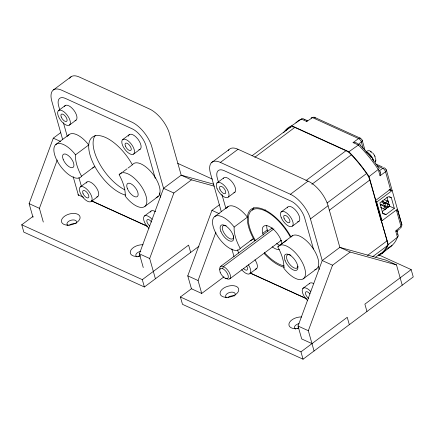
<?xml version="1.0" encoding="UTF-8"?>
<svg xmlns="http://www.w3.org/2000/svg" width="435" height="435" viewBox="0 0 435 435"><rect width="100%" height="100%" fill="white"/><g stroke="black" fill="none" stroke-linecap="round" stroke-linejoin="round"><path stroke-width="0.65" d="M375.4 162.217L375.813 160.216L375.65 158.291M375.579 161.369L375.813 160.216M33 217.364L29.118 203.645L53.298 138.151L60.78 132.566M43.293 222.051L39.411 208.327L57.257 160.004M143.262 267.547L139.379 253.822L163.56 188.333L181.194 175.169L213.835 184.222M155.409 278.77L149.678 258.51L173.859 193.015L191.492 179.856L214.341 186.191M223.965 276.845L201.72 293.446L191.427 288.758L187.773 275.85L211.954 210.355L219.436 204.771M201.72 293.446L198.066 280.531L215.907 232.208M222.66 268.629L223.427 266.552L273.925 228.864M311.982 343.628L301.689 338.941L298.035 326.027L322.215 260.538L339.849 247.374L386.198 260.228L396.497 264.915L402.228 285.175M314.059 350.974L308.328 330.714L332.514 265.219L350.142 252.061L396.497 264.915M399.58 228.989L396.965 231.137M381.979 253.518L391.054 246.161M379.445 254.682L378.287 255.622A78.452 35.974 53.3 0 0 388.292 244.552L397.438 237.222L395.649 230.898L400.999 226.417A3.143 1.789 -15.8 0 0 401.228 223.933M380.609 253.746L381.185 253.279M387.607 248.956L392.093 245.335M375.595 200.492L389.95 189.519L390.13 190.144L390.527 189.829L392.147 190.563L376.748 202.052L375.633 201.546L376.036 201.231L381.316 219.887L380.913 220.202L375.633 201.546M375.862 200.611L369.054 176.566L378.26 169.46A3.23 1.109 -25.9 0 0 378.504 167.676A74.847 34.321 53.3 0 0 372.306 159.036M53.44 89.909L71.074 76.75M58.6 110.495L65.212 105.558M69.421 125.101A9.091 4.171 53.3 0 0 64.233 112.034A9.091 4.171 53.3 0 0 58.377 116.254A9.091 4.171 53.3 0 0 69.421 125.101L76.033 120.163M55.772 144.556L69.002 134.687M92.568 168.051A20.521 9.412 53.3 0 0 94.781 166.339L81.552 176.208A20.521 9.412 53.3 0 1 62.134 168.28A20.521 9.412 53.3 0 1 55.495 144.817A20.521 9.412 53.3 0 1 75.505 154.833L88.729 144.964A20.521 9.412 53.3 0 0 68.246 135.502M122.752 139.521L129.364 134.589M198.947 246.275L144.387 286.991L23.827 232.127L21.75 224.781L33.185 216.244M80.361 186.909L86.973 181.971M133.572 154.131A9.091 4.171 53.3 0 0 128.385 141.065A9.091 4.171 53.3 0 0 122.529 145.285A9.091 4.171 53.3 0 0 133.572 154.131L140.184 149.194M119.152 174.701A20.521 9.412 53.3 0 1 138.575 182.624A20.521 9.412 53.3 0 1 145.214 206.092A20.521 9.412 53.3 0 1 125.198 196.071A35.474 16.269 53.3 0 0 119.152 174.701L121.8 172.728M122.855 171.934L127.085 168.78M128.146 167.986L132.376 164.827A20.521 9.412 53.3 0 1 153.544 175A20.521 9.412 53.3 0 1 156.116 197.452M91.181 201.514A9.091 4.171 53.3 0 0 85.994 188.447A9.091 4.171 53.3 0 0 80.138 192.672A9.091 4.171 53.3 0 0 91.181 201.514L97.793 196.576M144.931 206.353L158.155 196.484M211.296 162.82L228.93 149.662M144.512 215.939L151.124 211.002M221.328 211.791L210.469 173.418A22.511 10.326 53.3 0 1 220.409 162.424L238.043 149.265L308.051 181.129A22.511 10.326 53.3 0 1 328.072 205.755L339.849 247.374L350.142 252.061M252.072 155.757L290.482 127.091A12.419 5.693 53.3 0 1 294.81 127.422L345.983 150.711A12.419 5.693 53.3 0 1 351.377 154.806A77.762 35.659 53.3 0 1 366.585 173.516A12.419 5.693 53.3 0 1 369.804 180.019L387.019 240.859A12.419 5.693 53.3 0 1 387.074 245.922A77.762 35.659 53.3 0 1 379.527 254.274L375.737 257.101M216.929 182.988L223.541 178.051M254.779 157.296L294.81 127.422M228.391 197.011L235.009 192.08M214.874 216.429L228.098 206.56M21.75 224.781L142.31 279.645L188.594 245.101L190.677 252.447M250.163 240.506A20.521 9.412 53.3 0 0 253.431 238.543L240.207 248.412A20.521 9.412 53.3 0 1 220.784 240.484A20.521 9.412 53.3 0 1 214.145 217.021A20.521 9.412 53.3 0 1 234.16 227.037L247.384 217.168A20.521 9.412 53.3 0 0 226.591 208.191M264.567 210.638L265.584 209.877M305.952 180.585L345.983 150.711M220.409 162.424L290.422 194.287L308.051 181.129M311.89 184.277L351.377 154.806M281.081 212.019L287.693 207.082M371.952 152.859A6.036 4.122 -65.5 0 0 371.414 151.956L371.001 151.755A5.894 4.024 -65.5 0 0 366.194 151.636L365.911 151.848A8.51 3.904 53.3 0 1 373.127 160.102M262.773 233.28L267.253 229.936M379.021 254.97L411.173 269.602L413.25 276.948L303.043 359.196L182.482 304.331L180.405 296.985L191.427 288.758M292.543 226.042L299.16 221.11M327.098 202.987L366.585 173.516M229.832 278.808L280.988 240.62M332.514 265.219L322.215 260.538L310.438 218.914L328.072 205.755M279.417 245.454L292.641 235.585M277.807 246.906A20.521 9.412 53.3 0 1 297.225 254.828A20.521 9.412 53.3 0 1 303.869 278.297A20.521 9.412 53.3 0 1 283.854 268.275A35.474 16.269 53.3 0 0 277.807 246.906L279.46 245.672M280.287 245.052L281.113 244.437M281.94 243.817L282.766 243.203M283.593 242.583L286.899 240.12M329.235 210.295L369.804 180.019M250.158 273.43L256.77 268.493M382.186 211.579L389.466 206.146L394.333 208.365L386.019 214.569L382.898 213.705L379.842 202.911L388.161 196.702L391.282 197.566L394.333 208.365M303.141 278.884L316.365 269.015M380.913 220.202L382.028 220.708L397.427 209.219M302.847 288.432L309.459 283.495M367.548 255.394L387.019 240.859M372.469 256.824L387.074 245.922M180.405 296.985L300.96 351.85L347.25 317.305L349.327 324.651M411.173 269.602L364.883 304.147L366.961 311.493M220.485 266.514L272.174 227.945M385.6 169.177A3.143 1.789 -15.8 0 1 385.53 171.738L380.054 175.783L378.26 169.46A77.99 35.762 53.3 0 0 358.391 145.018L353.073 142.593L358.549 138.553A3.143 2.148 -65.5 0 1 361.414 139.423A3.143 1.789 -15.8 0 1 361.344 141.989L363.143 148.346M358.462 144.115L361.344 141.989A3.143 1.577 53.6 0 0 358.549 138.553L312.564 117.624A3.143 1.43 56.4 0 0 311.107 118.151M379.374 170.786L382.735 168.301A3.143 2.148 -65.5 0 1 385.54 168.987M283.761 132.544A78.452 35.974 53.3 0 1 291.722 125.748L348.897 151.766L358.391 145.018M291.722 125.748L301.401 119.076L306.724 121.501L312.564 117.624A3.143 2.148 -65.5 0 1 315.293 118.135M225.417 278.362L226.885 278.77M375.873 164.033L382.207 166.882M371.001 151.755L370.587 151.581A6.036 4.122 -65.5 0 1 370.881 152.016M314.309 117.238L360.3 138.167M304.478 119.299L307.018 120.49A3.92 0.631 83 0 1 307.17 120.511L307.344 120.783M377.281 165.817L382.735 168.301A3.143 1.577 53.6 0 1 385.53 171.738L390.869 190.617M389.037 189.649L390.13 190.144M389.455 196.74L391.282 197.566M384.377 199.665L388.352 201.47M382.251 201.253L386.226 203.058M387.085 203.982L389.352 205.016M381.756 202.302L385.16 203.852M384.388 205.315L387.226 206.603M380.195 204.151L383.034 205.44M383.893 206.364L386.166 207.397M380.63 207.435L384.034 208.985M382.365 212.911L386.019 214.569M381.229 220.387L388.292 244.552M177.708 163.353L212.329 179.111M191.492 179.856L181.194 175.169L169.416 133.55A22.511 10.326 53.3 0 0 149.401 108.924L79.387 77.06A22.511 10.326 53.3 0 0 69.622 78.354M53.298 138.151L60.568 141.457M163.56 188.333L173.859 193.015M211.954 210.355L219.218 213.661M147.432 226.233L94.895 202.318A15.475 7.096 53.3 0 1 91.926 200.557M305.995 298.394L253.551 274.523A15.475 7.096 53.3 0 1 250.582 272.761M77.93 194.739L83.493 197.272M91.529 200.926L147.171 226.254M249.946 273.022L306.719 298.861M29.118 203.645L39.411 208.327M139.379 253.822L149.678 258.51M187.773 275.85L198.066 280.531M298.035 326.027L308.328 330.714M396.921 230.98L397.052 231.094A3.92 0.294 19.3 0 1 396.986 231.143M372.713 152.902L374.693 155.578M357.668 143.827L356.765 143.093A3.92 3.214 2.6 0 0 355.955 142.751A5.465 4.546 1.9 0 0 353.068 142.577M379.978 171.276L380.364 172.124A3.92 2.942 -72.6 0 1 380.505 172.956M365.036 150.336L362.154 140.103M398.025 211.345L397.835 210.676L401.81 224.536M401.896 224.982L386.34 169.857M396.399 210.143L400.999 226.417A3.143 1.452 50.1 0 1 400.216 228.109M397.884 234.204L397.003 231.039M386.949 197.256L389.466 206.146M376.748 202.052L382.028 220.708M313.461 249.037L304.674 217.978A15.475 7.096 53.3 0 0 290.917 201.052L224.161 170.672A15.475 7.096 53.3 0 0 217.331 178.23L218.43 182.113M318.344 266.285L319.257 269.521M300.96 351.85L303.043 359.196M221.91 194.407L225.939 208.642M237.592 249.831L238.51 253.067M231.817 248.858L234.025 256.661M163.745 188.98L151.782 146.709A22.511 10.326 53.3 0 0 131.767 122.083L61.754 90.219A22.511 10.326 53.3 0 0 51.819 101.214L62.673 139.586M155.224 178.301L146.019 145.774A15.475 7.096 53.3 0 0 132.262 128.847L65.511 98.468A15.475 7.096 53.3 0 0 58.676 106.026L59.78 109.924M159.357 192.901L160.586 197.24M142.31 279.645L144.387 286.991M63.412 122.768L67.327 136.601M78.925 177.589L81.138 185.392A15.475 7.096 53.3 0 0 81.486 186.512M73.162 176.653L78.523 195.587M128.461 136.171A9.091 4.171 53.3 0 1 137.917 139.14A9.091 4.171 53.3 0 1 138.819 149.591M150.336 212.128A9.091 4.171 53.3 0 1 155.6 211.714M148.987 228.397A9.091 4.171 53.3 0 1 143.74 217.027A9.091 4.171 53.3 0 1 152.119 219.354M149.776 226.031A4.448 2.039 53.3 0 1 146.943 220.088A4.448 2.039 53.3 0 1 151.576 222.046M86.201 183.064A9.091 4.171 53.3 0 1 95.613 186.631A9.091 4.171 53.3 0 1 96.771 196.957M64.423 106.684A9.091 4.171 53.3 0 1 73.825 110.191A9.091 4.171 53.3 0 1 75.01 120.544M125.682 195.13A35.474 16.269 53.3 0 1 92.715 162.206A35.474 16.269 53.3 0 1 98.56 135.562A35.474 16.269 53.3 0 1 132.343 164.767M69.546 225.129A4.954 2.817 -15.8 0 1 75.587 223.737M138.368 256.449A4.954 2.817 -15.8 0 1 140.358 255.405M137.096 256.906A4.954 2.817 -15.8 0 1 136.231 253.899A4.954 2.817 -15.8 0 1 140.788 251.354M68.273 225.586A4.954 2.817 -15.8 0 1 68.088 221.796A4.954 2.817 -15.8 0 1 74.396 220.034A4.954 2.817 -15.8 0 1 76.163 223.378M140.184 256.084A9.592 5.459 -15.8 0 1 130.348 251.452A9.592 5.459 -15.8 0 1 143.033 244.753M124.856 189.845A35.474 16.269 53.3 0 1 99.136 162.951A35.474 16.269 53.3 0 1 95.314 135.296M81.552 176.208A35.474 16.269 53.3 0 1 75.505 154.833M384.317 199.502A1.495 1.017 -65.5 0 1 384.415 199.844M383.447 201.764A1.495 1.017 -65.5 0 1 382.202 200.774M383.474 203.406A1.495 1.017 -65.5 0 1 384.627 202.579A1.495 1.017 -65.5 0 1 385.415 203.39M366.194 151.636A8.51 3.904 53.3 0 1 373.823 161.189M360.626 145.6A74.847 34.321 53.3 0 1 371.06 157.454M279.487 245.248A14.148 6.487 53.3 0 1 276.622 243.431M267.813 231.61A14.148 6.487 53.3 0 1 266.796 225.591M279.308 249.478A14.148 6.487 53.3 0 1 272.147 246.775M263.333 234.954A14.148 6.487 53.3 0 1 269.02 226.369A14.148 6.487 53.3 0 1 281.962 243.431M281.282 240.414A7.721 3.54 53.3 0 1 280.265 240.756M271.424 228.897A7.721 3.54 53.3 0 1 272.049 228.027M284.044 265.975A34.039 15.606 53.3 0 1 264.377 252.577M255.53 240.707A34.039 15.606 53.3 0 1 255.677 208.805A34.039 15.606 53.3 0 1 290.047 236.515M348.897 151.766A78.452 35.974 53.3 0 1 369.054 176.566M397.438 237.222A77.99 35.762 53.3 0 1 388.694 247.613M295.871 122.833A77.99 35.762 53.3 0 1 301.401 119.076M397.351 234.025A3.23 2.376 -0.7 0 1 397.476 237.244M397.101 231.186A5.465 0.446 19 0 1 396.067 231.072M380.56 172.94A5.465 4.105 -73.3 0 1 380.081 175.8M285.697 131.011A77.762 35.659 53.3 0 1 290.482 127.091M379.527 254.274A12.419 5.693 53.3 0 1 379.043 254.48M301.384 119.038A3.23 2.648 -84.4 0 1 304.424 119.543M358.396 144.991A3.23 1.593 -52.5 0 1 360.62 145.497M306.784 121.735A5.465 0.837 82.8 0 1 307.023 120.517M379.565 170.884A2.327 1.735 -73.4 0 1 379.885 171.162M374.736 156.85A6.036 3.436 -15.8 0 1 375.258 157.334L374.975 156.339A6.036 3.436 -15.8 0 0 374.307 155.757M380.402 205.608A1.495 1.017 -65.5 0 1 382.001 205.222M219.86 269.667A7.721 3.54 53.3 0 1 224.194 266.954A7.721 3.54 53.3 0 1 230.523 276.067A7.721 3.54 53.3 0 1 225.727 278.117M284.294 267.324A35.474 16.269 53.3 0 1 264.311 253.676M254.698 240.772A35.474 16.269 53.3 0 1 255.214 207.799A35.474 16.269 53.3 0 1 291.031 237.031A20.521 9.412 53.3 0 1 312.194 247.205A20.521 9.412 53.3 0 1 314.771 269.656M240.207 248.412A35.474 16.269 53.3 0 1 234.16 227.037M252.539 210.154A35.474 16.269 53.3 0 1 253.969 207.5M297.023 328.653A4.954 2.817 -15.8 0 1 298.551 327.789M228.201 297.333A4.954 2.817 -15.8 0 1 234.362 295.969M295.751 329.11A4.954 2.817 -15.8 0 1 294.789 326.255A4.954 2.817 -15.8 0 1 298.943 323.656M226.929 297.79A4.954 2.817 -15.8 0 1 226.646 294.093A4.954 2.817 -15.8 0 1 232.774 292.19A4.954 2.817 -15.8 0 1 235.003 295.283M298.84 328.289A9.592 5.459 -15.8 0 1 289.003 323.656A9.592 5.459 -15.8 0 1 301.683 316.957M228.277 150.559A22.511 10.326 53.3 0 1 238.043 149.265M290.422 194.287A22.511 10.326 53.3 0 1 310.438 218.914M223.285 178.421A9.091 4.171 53.3 0 1 232.649 182.618A9.091 4.171 53.3 0 1 233.883 192.71M254.959 259.804A9.091 4.171 53.3 0 1 255.182 269.178M248.347 264.741A9.091 4.171 53.3 0 1 249.837 273.718A9.091 4.171 53.3 0 1 241.621 269.597M246.585 265.975A4.448 2.039 53.3 0 1 247.075 269.988A4.448 2.039 53.3 0 1 243.35 268.319M309.198 283.865A9.091 4.171 53.3 0 1 313.668 283.576M307.643 300.601A9.091 4.171 53.3 0 1 302.39 289.231A9.091 4.171 53.3 0 1 310.775 291.559M308.736 298.47A4.448 2.039 53.3 0 1 305.517 292.51A4.448 2.039 53.3 0 1 309.948 293.891M287.241 207.881A9.091 4.171 53.3 0 1 296.795 211.638A9.091 4.171 53.3 0 1 297.573 221.796M233.666 235.824A8.145 3.736 53.3 0 1 229.158 238.32A8.145 3.736 53.3 0 1 222.486 229.37A8.145 3.736 53.3 0 1 226.184 225.781M297.926 266.111A8.145 3.736 53.3 0 1 292.461 266.954A8.145 3.736 53.3 0 1 286.556 257.835A8.145 3.736 53.3 0 1 290.89 255.253M125.405 146.073A4.448 2.039 53.3 0 0 130.81 150.401A4.448 2.039 53.3 0 0 128.271 144.007A4.448 2.039 53.3 0 0 125.405 146.073M83.014 193.455A4.448 2.039 53.3 0 0 88.419 197.784A4.448 2.039 53.3 0 0 85.88 191.389A4.448 2.039 53.3 0 0 83.014 193.455M61.253 117.042A4.448 2.039 53.3 0 0 66.658 121.37A4.448 2.039 53.3 0 0 64.119 114.976A4.448 2.039 53.3 0 0 61.253 117.042M67.033 225.118A9.592 5.459 -15.8 0 0 80.051 216.918A9.592 5.459 -15.8 0 0 65.201 215.814A9.592 5.459 -15.8 0 0 67.033 225.118M127.395 188.649A8.145 3.736 53.3 0 0 137.291 196.62A8.145 3.736 53.3 0 0 132.691 184.929A8.145 3.736 53.3 0 0 127.395 188.649M63.189 159.422A8.145 3.736 53.3 0 0 73.08 167.399A8.145 3.736 53.3 0 0 68.485 155.708A8.145 3.736 53.3 0 0 63.189 159.422M384.573 205.711A1.495 1.017 -65.5 0 0 384.736 203.297A1.495 1.017 -65.5 0 0 382.985 204.934A1.495 1.017 -65.5 0 0 384.573 205.711M385.573 209.257A1.495 1.017 -65.5 0 0 385.736 206.842A1.495 1.017 -65.5 0 0 383.991 208.479A1.495 1.017 -65.5 0 0 385.573 209.257M387.759 203.33A1.495 1.017 -65.5 0 0 387.928 200.916A1.495 1.017 -65.5 0 0 386.177 202.552A1.495 1.017 -65.5 0 0 387.759 203.33M388.765 206.875A1.495 1.017 -65.5 0 0 388.928 204.461A1.495 1.017 -65.5 0 0 387.183 206.098A1.495 1.017 -65.5 0 0 388.765 206.875M220.164 272.299A6.15 2.822 53.3 0 0 227.63 278.487A6.15 2.822 53.3 0 0 224.319 269.7A6.15 2.822 53.3 0 0 220.164 272.299M225.683 297.322A9.592 5.459 -15.8 0 0 238.706 289.123A9.592 5.459 -15.8 0 0 223.856 288.019A9.592 5.459 -15.8 0 0 225.683 297.322M217.027 188.458A9.091 4.171 53.3 0 0 228.076 197.305A9.091 4.171 53.3 0 0 222.883 184.239A9.091 4.171 53.3 0 0 217.027 188.458M219.903 189.247A4.448 2.039 53.3 0 0 225.308 193.575A4.448 2.039 53.3 0 0 222.769 187.18A4.448 2.039 53.3 0 0 219.903 189.247M281.179 217.489A9.091 4.171 53.3 0 0 292.228 226.336A9.091 4.171 53.3 0 0 287.035 213.27A9.091 4.171 53.3 0 0 281.179 217.489M284.055 218.278A4.448 2.039 53.3 0 0 289.46 222.606A4.448 2.039 53.3 0 0 286.921 216.211A4.448 2.039 53.3 0 0 284.055 218.278M220.898 231.404A9.69 4.442 53.3 0 0 232.671 240.838A9.69 4.442 53.3 0 0 227.146 226.907A9.69 4.442 53.3 0 0 220.898 231.404M285.104 260.625A9.69 4.442 53.3 0 0 296.882 270.059A9.69 4.442 53.3 0 0 291.358 256.128A9.69 4.442 53.3 0 0 285.104 260.625"/></g></svg>
